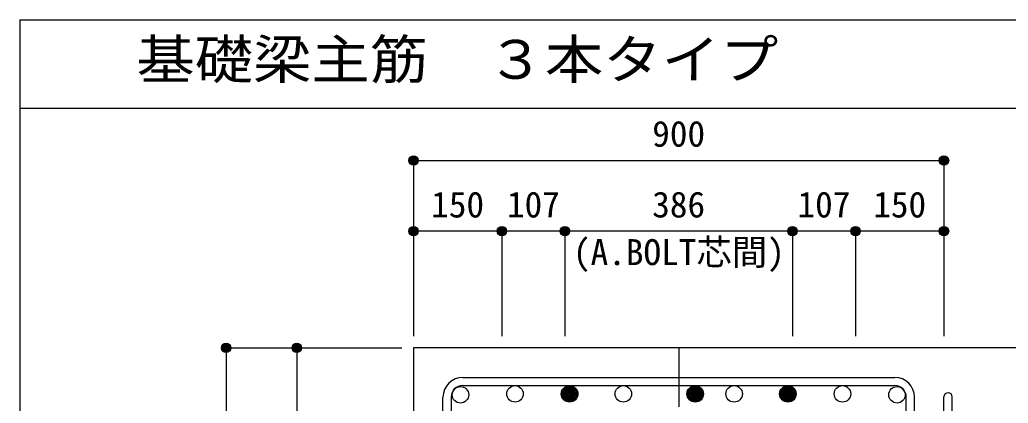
# Model space of a CAD drawing. Units: millimetres at full size, sheet at 1:20. Extents: x -3982 to 3969, y -2797 to 2801.
# Drawn here: x -3982 to -2305, y 2150 to 2801 of the extents above; entities that cross this region are included whole.
import ezdxf
from ezdxf.enums import TextEntityAlignment as Align

# ---------------------------------------------------------------- set-up
doc = ezdxf.new("R2010")
doc.units = ezdxf.units.MM
doc.header["$LTSCALE"] = 20
doc.header["$PDMODE"] = 32
doc.header["$PDSIZE"] = 10
doc.linetypes.add('CHAIN1', pattern=[8, 5, -1, 1, -1])
for name, color, linetype in [('6-1_躯体線', 2, 'Continuous'), ('6-3_柱型主筋', 4, 'Continuous'), ('6-4_フープ', 7, 'Continuous'), ('6-6_S.T.P.', 7, 'Continuous'), ('6-7_文字', 7, 'Continuous'), ('6-D_寸法', 4, 'Continuous'), ('F-0_枠', 6, 'Continuous')]:
    doc.layers.add(name, color=color, linetype=linetype)
doc.styles.add('ＭＳ ゴシック', font='')
doc.styles.get('ＭＳ ゴシック').set_extended_font_data('MS Gothic')

msp = doc.modelspace()

# ---------------------------------------------------------------- linework, layer by layer
at = {"layer": '6-1_躯体線'}
for p, q in [((-2013.87, 2244.12), (-3313.87, 2244.12)), ((-3313.87, 2244.12), (-3313.87, 1344.12))]:
    msp.add_line(p, q, dxfattribs=at)
at = {"layer": '6-3_柱型主筋', "color": 3}
for centre in [(-3234.26, 2164.51), (-3141.66, 2166.12), (-3049.06, 2166.12), (-2957.87, 2166.12), (-2835.87, 2166.12), (-2769.87, 2166.12), (-2678.67, 2166.12), (-2586.08, 2166.12), (-2493.48, 2164.51)]:
    msp.add_circle(centre, 14, dxfattribs=at)
at = {"layer": '6-3_柱型主筋'}
for centre, radius in [((-3049.06, 2166.12), 14), ((-3049.06, 2166.12), 12.6), ((-3049.06, 2166.12), 11.2), ((-3049.06, 2166.12), 9.8), ((-3049.06, 2166.12), 8.4), ((-3049.06, 2166.12), 7), ((-3049.06, 2166.12), 5.6), ((-3049.06, 2166.12), 4.2), ((-3049.06, 2166.12), 2.8), ((-3049.06, 2166.12), 1.4), ((-2835.87, 2166.12), 14), ((-2835.87, 2166.12), 12.6), ((-2835.87, 2166.12), 11.2), ((-2835.87, 2166.12), 9.8), ((-2835.87, 2166.12), 8.4), ((-2835.87, 2166.12), 7), ((-2835.87, 2166.12), 5.6), ((-2835.87, 2166.12), 4.2), ((-2835.87, 2166.12), 2.8), ((-2835.87, 2166.12), 1.4), ((-2678.67, 2166.12), 14), ((-2678.67, 2166.12), 12.6), ((-2678.67, 2166.12), 11.2), ((-2678.67, 2166.12), 9.8), ((-2678.67, 2166.12), 8.4), ((-2678.67, 2166.12), 7), ((-2678.67, 2166.12), 5.6), ((-2678.67, 2166.12), 4.2), ((-2678.67, 2166.12), 2.8), ((-2678.67, 2166.12), 1.4)]:
    msp.add_circle(centre, radius, dxfattribs=at)
at = {"layer": '6-4_フープ'}
for p, q in [((-3230.37, 2194.12), (-2497.37, 2194.12)), ((-3230.37, 2180.12), (-2497.37, 2180.12)), ((-3263.87, 1427.62), (-3263.87, 2160.62)), ((-3249.87, 2160.62), (-3249.87, 1427.62)), ((-2477.87, 1427.62), (-2477.87, 2160.62)), ((-2463.87, 1427.62), (-2463.87, 2160.62))]:
    msp.add_line(p, q, dxfattribs=at)
for centre, radius, start, end in [((-3230.37, 2160.62), 33.5, 90, 180), ((-2497.37, 2160.62), 33.5, 0, 90), ((-3230.37, 2160.62), 19.5, 90, 180), ((-2497.37, 2160.62), 19.5, 0, 90)]:
    msp.add_arc(centre, radius, start, end, dxfattribs=at)
at = {"layer": '6-6_S.T.P.'}
for p, q in [((-2413.87, 1900.62), (-2413.87, 2161.01)), ((-2399.87, 1900.62), (-2399.87, 2161.01))]:
    msp.add_line(p, q, dxfattribs=at)
msp.add_arc((-2406.87, 2161.01), 7, 0, 180, dxfattribs=at)
msp.add_arc((-2406.87, 2161.01), 7, 0, 180, dxfattribs=at)
msp.add_arc((-2406.87, 2161.01), 7, 0, 180, dxfattribs=at)
msp.add_arc((-2406.87, 2161.01), 7, 0, 180, dxfattribs=at)
at = {"layer": '6-D_寸法'}
for p, q in [((-3313.87, 2562.15), (-3313.87, 2442.15)), ((-3313.87, 2562.15), (-2413.87, 2562.15)), ((-3313.87, 2562.15), (-3313.87, 2442.15)), ((-2413.87, 2562.15), (-2413.87, 2442.15)), ((-3313.87, 2442.15), (-3313.87, 2264.12)), ((-3313.87, 2442.15), (-3313.87, 2264.12)), ((-3313.87, 2442.15), (-3313.87, 2264.12)), ((-3163.87, 2442.15), (-3313.87, 2442.15)), ((-3313.87, 2442.15), (-3313.87, 2264.12)), ((-3056.87, 2442.15), (-3163.87, 2442.15)), ((-3163.87, 2442.15), (-3163.87, 2264.12)), ((-2670.87, 2442.15), (-3056.87, 2442.15)), ((-3056.87, 2442.15), (-3056.87, 2264.12)), ((-2563.87, 2442.15), (-2670.87, 2442.15)), ((-2670.87, 2442.15), (-2670.87, 2264.12)), ((-2413.87, 2442.15), (-2563.87, 2442.15)), ((-2563.87, 2442.15), (-2563.87, 2264.12)), ((-2413.87, 2442.15), (-2413.87, 2264.12)), ((-2413.87, 2442.15), (-2413.87, 2264.12)), ((-2413.87, 2442.15), (-2413.87, 2264.12)), ((-3631.89, 2244.12), (-3631.89, 1344.12)), ((-3631.89, 2244.12), (-3511.89, 2244.12)), ((-3511.89, 2244.12), (-3511.89, 1943.12)), ((-3511.89, 2244.12), (-3333.87, 2244.12))]:
    msp.add_line(p, q, dxfattribs=at)
at = {"layer": '6-D_寸法', "linetype": 'CHAIN1'}
msp.add_line((-2863.87, 2244.12), (-2863.87, 944.12), dxfattribs=at)
at = {"layer": '6-D_寸法'}
msp.add_lwpolyline([(-3631.89, 2244.12), (-3511.89, 2244.12), (-3333.87, 2244.12)], dxfattribs=at)
for centre, radius in [((-3313.87, 2562.15), 8), ((-3313.87, 2562.15), 7.2), ((-3313.87, 2562.15), 6.4), ((-3313.87, 2562.15), 5.6), ((-3313.87, 2562.15), 4.8), ((-3313.87, 2562.15), 4), ((-2413.87, 2562.15), 8), ((-2413.87, 2562.15), 7.2), ((-2413.87, 2562.15), 6.4), ((-2413.87, 2562.15), 5.6), ((-2413.87, 2562.15), 4.8), ((-2413.87, 2562.15), 4), ((-3313.87, 2562.15), 3.2), ((-3313.87, 2562.15), 2.4), ((-3313.87, 2562.15), 1.6), ((-3313.87, 2562.15), 0.8), ((-2413.87, 2562.15), 3.2), ((-2413.87, 2562.15), 2.4), ((-2413.87, 2562.15), 1.6), ((-2413.87, 2562.15), 0.8), ((-3313.87, 2442.15), 8), ((-3313.87, 2442.15), 7.2), ((-3163.87, 2442.15), 8), ((-3163.87, 2442.15), 7.2), ((-3056.87, 2442.15), 8), ((-3056.87, 2442.15), 7.2), ((-2670.87, 2442.15), 8), ((-2670.87, 2442.15), 7.2), ((-2563.87, 2442.15), 8), ((-2563.87, 2442.15), 7.2), ((-2413.87, 2442.15), 8), ((-2413.87, 2442.15), 7.2), ((-3313.87, 2442.15), 6.4), ((-3313.87, 2442.15), 5.6), ((-3313.87, 2442.15), 4.8), ((-3313.87, 2442.15), 4), ((-3313.87, 2442.15), 3.2), ((-3313.87, 2442.15), 2.4), ((-3313.87, 2442.15), 1.6), ((-3313.87, 2442.15), 0.8), ((-3163.87, 2442.15), 6.4), ((-3163.87, 2442.15), 5.6), ((-3163.87, 2442.15), 4.8), ((-3163.87, 2442.15), 4), ((-3163.87, 2442.15), 3.2), ((-3163.87, 2442.15), 2.4), ((-3163.87, 2442.15), 1.6), ((-3163.87, 2442.15), 0.8), ((-3056.87, 2442.15), 6.4), ((-3056.87, 2442.15), 5.6), ((-3056.87, 2442.15), 4.8), ((-3056.87, 2442.15), 4), ((-3056.87, 2442.15), 3.2), ((-3056.87, 2442.15), 2.4), ((-3056.87, 2442.15), 1.6), ((-3056.87, 2442.15), 0.8), ((-2670.87, 2442.15), 6.4), ((-2670.87, 2442.15), 5.6), ((-2670.87, 2442.15), 4.8), ((-2670.87, 2442.15), 4), ((-2670.87, 2442.15), 3.2), ((-2670.87, 2442.15), 2.4), ((-2670.87, 2442.15), 1.6), ((-2670.87, 2442.15), 0.8), ((-2563.87, 2442.15), 6.4), ((-2563.87, 2442.15), 5.6), ((-2563.87, 2442.15), 4.8), ((-2563.87, 2442.15), 4), ((-2563.87, 2442.15), 3.2), ((-2563.87, 2442.15), 2.4), ((-2563.87, 2442.15), 1.6), ((-2563.87, 2442.15), 0.8), ((-2413.87, 2442.15), 6.4), ((-2413.87, 2442.15), 5.6), ((-2413.87, 2442.15), 4.8), ((-2413.87, 2442.15), 4), ((-2413.87, 2442.15), 3.2), ((-2413.87, 2442.15), 2.4), ((-2413.87, 2442.15), 1.6), ((-2413.87, 2442.15), 0.8), ((-3631.89, 2244.12), 8), ((-3631.89, 2244.12), 7.2), ((-3631.89, 2244.12), 6.4), ((-3631.89, 2244.12), 5.6), ((-3631.89, 2244.12), 4.8), ((-3631.89, 2244.12), 4), ((-3631.89, 2244.12), 3.2), ((-3511.89, 2244.12), 8), ((-3511.89, 2244.12), 7.2), ((-3511.89, 2244.12), 6.4), ((-3511.89, 2244.12), 5.6), ((-3511.89, 2244.12), 4.8), ((-3511.89, 2244.12), 4), ((-3511.89, 2244.12), 3.2), ((-3631.89, 2244.12), 2.4), ((-3631.89, 2244.12), 1.6), ((-3631.89, 2244.12), 0.8), ((-3511.89, 2244.12), 2.4), ((-3511.89, 2244.12), 1.6), ((-3511.89, 2244.12), 0.8)]:
    msp.add_circle(centre, radius, dxfattribs=at)
at = {"layer": '6-D_寸法', "color": 7}
for p in [(-3313.87, 2562.15), (-2413.87, 2562.15), (-3313.87, 2442.15), (-3163.87, 2442.15), (-3056.87, 2442.15), (-2670.87, 2442.15), (-2563.87, 2442.15), (-2413.87, 2442.15), (-3631.89, 2244.12), (-3511.89, 2244.12)]:
    msp.add_point(p, dxfattribs=at)
at = {"layer": 'F-0_枠'}
for q in [(3969.4, 2800.77), (-3981.92, -2796.83)]:
    msp.add_line((-3981.92, 2800.77), q, dxfattribs=at)
at = {"layer": 'F-0_枠', "color": 2}
msp.add_line((-3981.92, 2650.77), (2482.4, 2650.77), dxfattribs=at)

# ---------------------------------------------------------------- texts
at = {"layer": '6-7_文字', "color": 2, "style": 'ＭＳ ゴシック', "width": 1.1}
msp.add_text('\u3000\u3000基礎梁主筋\u3000３本タイプ', height=65.98, dxfattribs=at).set_placement((-3981.92, 2680.77), align=Align.BOTTOM_LEFT)
at = {"layer": '6-7_文字', "color": 4, "style": 'ＭＳ ゴシック'}
msp.add_text('(A.BOLT芯間)', height=43.99, dxfattribs=at).set_placement((-3043.34, 2371.37), align=Align.BOTTOM_LEFT)
at = {"layer": '6-D_寸法', "style": 'ＭＳ ゴシック'}
for s, p in [('900', (-2908.87, 2572.15)), ('150', (-3283.87, 2452.15)), ('107', (-3155.37, 2452.15)), ('386', (-2908.87, 2452.15)), ('107', (-2662.37, 2452.15)), ('150', (-2533.87, 2452.15))]:
    msp.add_text(s, height=43.99, dxfattribs=at).set_placement(p, align=Align.BOTTOM_LEFT)

doc.saveas('drawing.dxf')
